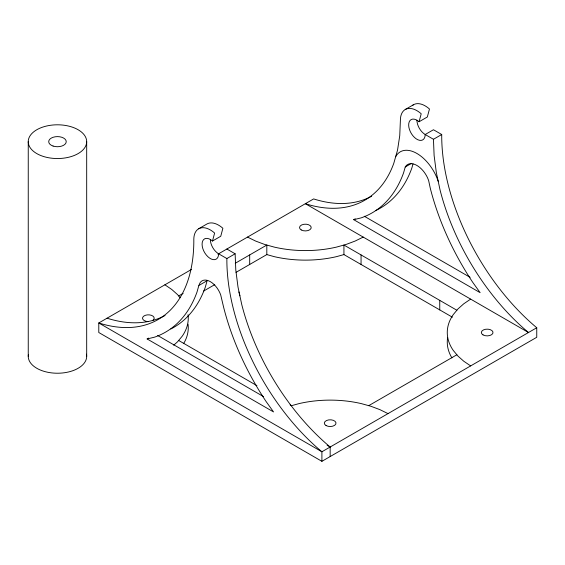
<?xml version="1.0" encoding="UTF-8"?>
<svg xmlns="http://www.w3.org/2000/svg" width="565" height="565" viewBox="0 0 565 565"><rect width="100%" height="100%" fill="white"/><g stroke="black" fill="none" stroke-linecap="round" stroke-linejoin="round"><path stroke-width="0.85" d="M321.902 461.323L321.902 451.781A172.163 99.398 60 0 1 226.869 258.558L218.606 253.791A11.688 6.745 60 0 1 209.622 258.106A11.688 6.745 60 0 1 202.206 242.66A11.688 6.745 60 0 1 212.482 241.036L214.615 233.055A23.37 13.496 60 0 0 193.816 239.475A172.163 99.398 60 0 1 98.783 322.968L98.783 332.51L321.902 461.323L536.75 337.284L536.75 327.742A172.163 99.398 60 0 1 441.717 134.512L433.454 129.745L425.191 134.512A11.688 6.745 60 0 1 416.207 138.835A11.688 6.745 60 0 1 408.792 123.389A11.688 6.745 60 0 1 419.068 121.765L427.331 116.99L429.471 109.01A23.37 13.496 60 0 0 412.351 105.549M419.068 121.765L421.208 113.784A23.37 13.496 60 0 0 400.401 120.204L399.745 135.706L397.534 150.128L393.798 163.278A172.163 99.398 60 0 1 305.368 203.697L528.487 332.51A172.163 99.398 60 0 1 440.057 189.988L436.328 172.523L434.118 155.552L433.454 139.287L425.191 134.512A11.688 6.745 60 0 1 416.928 120.204M198.866 285.48L196.994 292.084A186.796 107.844 60 0 1 154.506 337.171L147.133 338.958L273.552 411.942L266.179 401.637A186.796 107.844 60 0 1 223.684 307.494L220.661 294.761A16.547 9.556 60 0 0 210.342 281.653A16.547 9.556 60 0 0 200.017 282.839L198.866 285.48L207.136 280.713L205.257 287.31A186.796 107.844 60 0 1 170.835 328.978M405.239 166.986L403.587 172.812A186.796 107.844 60 0 1 361.091 217.892L353.718 219.679L480.137 292.67L472.764 282.366A186.796 107.844 60 0 1 430.276 188.223L428.623 180.482L427.557 177.82A18.631 10.756 60 0 0 406.299 165.545L405.239 166.986L411.249 163.518M413.029 163.878L411.85 168.038A186.796 107.844 60 0 1 375.859 210.477M173.716 345.187L177.587 341.747L182.198 336.21A83.267 48.074 0 0 0 188.039 314.684M470.645 299.111L463.745 303.801L457.947 308.956L453.335 314.5A83.267 48.074 0 0 0 453.335 350.519L457.947 356.063L463.745 361.219L470.645 365.908M198.654 228.776L206.917 224.001A23.37 13.496 60 0 1 222.885 228.281L220.746 236.262L212.482 241.036M405.239 109.504L413.509 104.73M191.429 269.484L98.783 322.968L321.902 451.781L536.75 327.742M217.963 254.165L313.632 198.922A172.163 99.398 60 0 0 371.65 196.217M226.869 258.558L235.132 253.791L235.796 270.056L237.999 287.027L241.735 304.486A172.163 99.398 60 0 0 330.165 447.014L330.165 456.555M433.454 139.287L441.717 134.512M178.66 295.933L183.131 293.355M235.266 263.255L266.814 245.041L266.814 254.582L236.022 272.358M203.379 291.208L214.764 284.633M147.133 338.958L148.637 338.089M353.718 219.679L355.223 218.817M368.719 405.663L456.873 354.771M363.217 237.095L355.095 241.071L346.168 244.419L336.563 247.082A83.267 48.074 0 0 1 274.18 247.082L264.575 244.419L255.648 241.071L247.527 237.095M452.403 317.212L343.93 254.582L336.563 256.63A83.267 48.074 0 0 1 274.18 256.63L266.814 254.582M388.007 413.615L379.885 409.632L370.958 406.284L361.353 403.622A83.267 48.074 0 0 0 298.97 403.622L291.604 405.663L290.113 404.808M364.27 216.233L470.122 277.344M456.873 310.249L343.93 245.041L343.93 254.582M226.869 249.017L235.132 253.791M178.66 340.462L256.906 385.634M157.677 335.504L263.537 396.616M327.121 445.255L330.165 447.014M164.888 284.802L171.788 289.485L177.587 294.648L180.179 297.755M439.747 300.361L439.747 309.903M361.056 254.928L361.056 264.469M249.688 254.928L249.688 264.469M86.685 141.674A29.218 16.865 0 0 1 42.855 156.279A29.218 16.865 0 0 1 42.855 127.061A29.218 16.865 0 0 1 86.685 141.674L86.685 356.367M28.25 141.674L28.25 356.367M165.065 315.489A172.163 99.398 60 0 1 107.046 318.194M218.606 253.791A11.688 6.745 60 0 1 210.342 239.475M148.362 321.57A5.841 3.376 0 0 1 142.719 317.325A5.841 3.376 0 0 1 151.286 315.277A5.841 3.376 0 0 1 152.494 320.581M86.431 354.163A29.218 16.865 0 0 1 58.103 373.225A29.218 16.865 0 0 1 28.363 354.898M238.868 291.936A31.237 18.038 60 0 1 239.871 295.756M395.662 156.703A33.307 19.231 60 0 1 416.928 153.475A33.307 19.231 60 0 1 438.193 181.252M451.922 357.906A83.267 48.074 0 0 1 447.614 337.658M188.039 324.225A83.267 48.074 0 0 1 183.611 343.591M301.237 229.934A5.841 3.376 0 0 0 311.018 228.422A5.841 3.376 0 0 0 303.857 224.291A5.841 3.376 0 0 0 301.237 229.934M483.04 334.897A5.841 3.376 0 0 0 492.814 333.385A5.841 3.376 0 0 0 485.66 329.254A5.841 3.376 0 0 0 483.04 334.897M326.033 425.544A5.841 3.376 0 0 0 335.808 424.033A5.841 3.376 0 0 0 328.646 419.901A5.841 3.376 0 0 0 326.033 425.544M53.082 146.053A8.765 5.064 0 0 0 66.232 141.674A8.765 5.064 0 0 0 53.082 137.288A8.765 5.064 0 0 0 53.082 146.053"/></g></svg>
